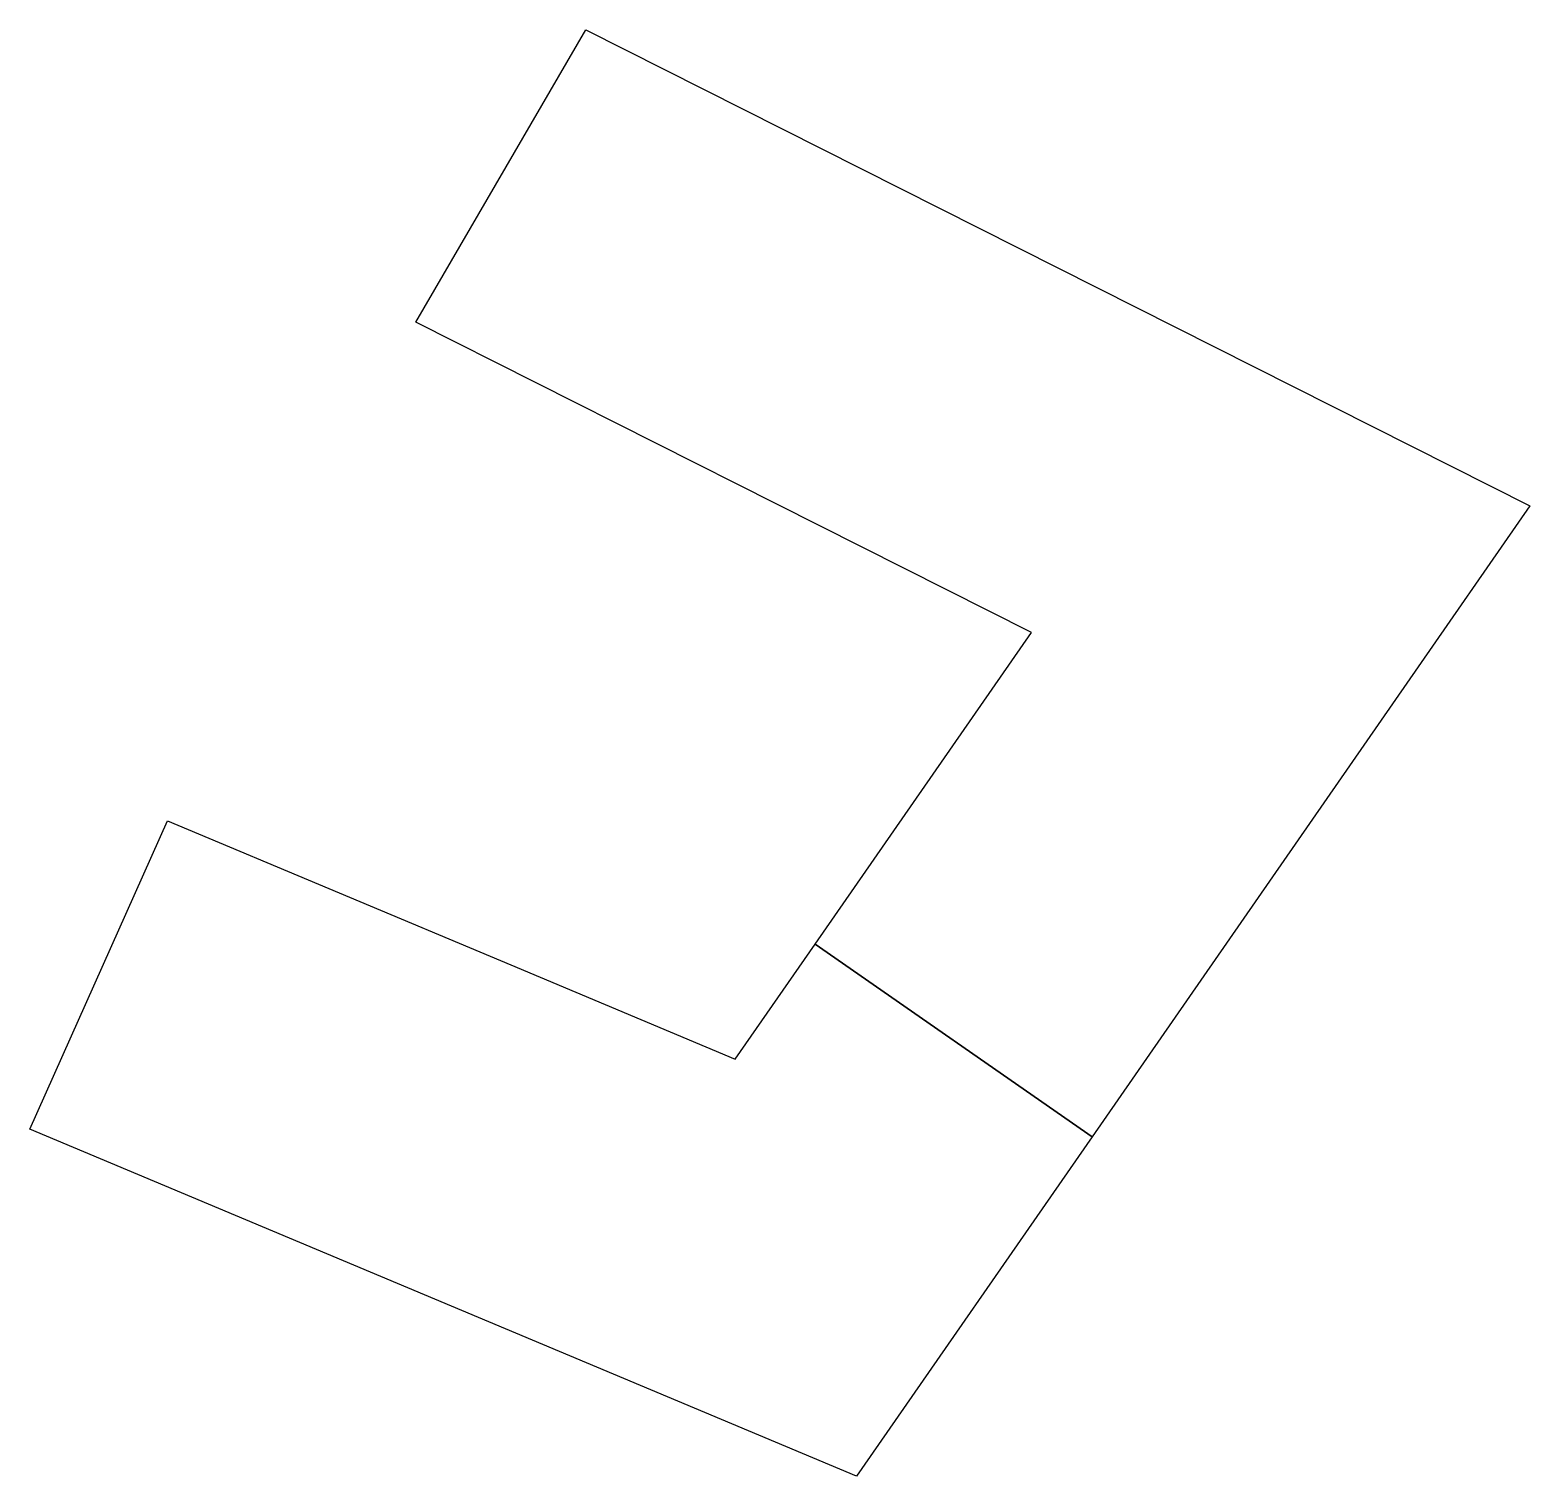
# Model space of a CAD drawing. Extents: x 445163.3 to 445234.4, y 4688248.7 to 4688317.3.
import ezdxf

# ---------------------------------------------------------------- set-up
doc = ezdxf.new("R2010")
doc.units = 0
doc.layers.add('GESTION_PARCELAS', color=3, linetype='CONTINUOUS')

msp = doc.modelspace()

# ---------------------------------------------------------------- linework, layer by layer
at = {"layer": 'GESTION_PARCELAS'}
for points in [[(445213.664, 4688264.82), (445200.525, 4688273.949), (445210.784, 4688288.728), (445198.719, 4688294.814), (445181.592, 4688303.442), (445189.662, 4688317.292), (445234.421, 4688294.742), (445213.664, 4688264.82)], [(445202.495, 4688248.744), (445163.306, 4688265.191), (445169.82, 4688279.81), (445186.096, 4688272.979), (445196.745, 4688268.509), (445200.525, 4688273.949), (445213.664, 4688264.82), (445202.495, 4688248.744)]]:
    msp.add_lwpolyline(points, dxfattribs=at)

doc.saveas('drawing.dxf')
